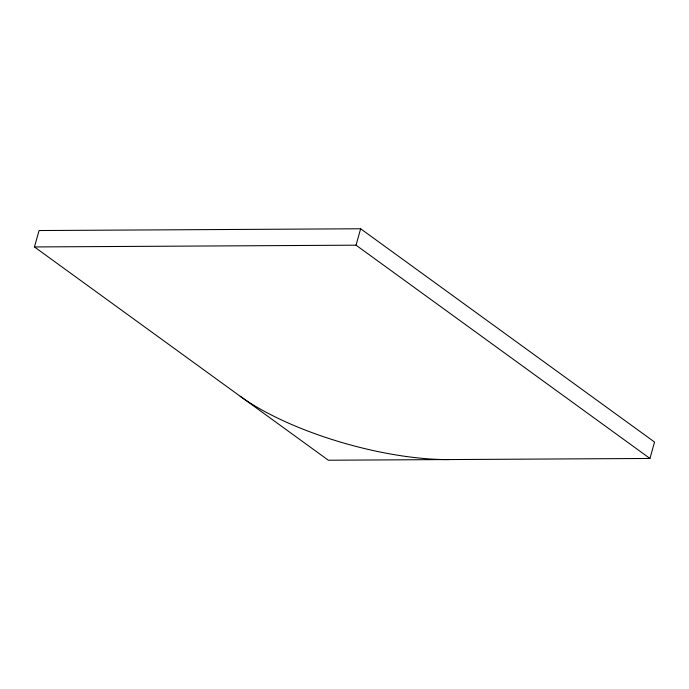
<?xml version="1.0" encoding="UTF-8"?>
<svg xmlns="http://www.w3.org/2000/svg" width="689" height="689" viewBox="0 0 689 689"><rect width="100%" height="100%" fill="white"/><g stroke="black" fill="none" stroke-linecap="round" stroke-linejoin="round"><path stroke-width="1.03" d="M34.45 246.946L39.066 230.539L360.648 228.774L654.55 442.054L649.934 458.461L328.352 460.226L34.45 246.946L356.041 245.181L649.934 458.461M356.041 245.181L360.648 228.774M448.944 459.572A154.534 50.314 15.7 0 1 240.177 396.244"/></g></svg>
